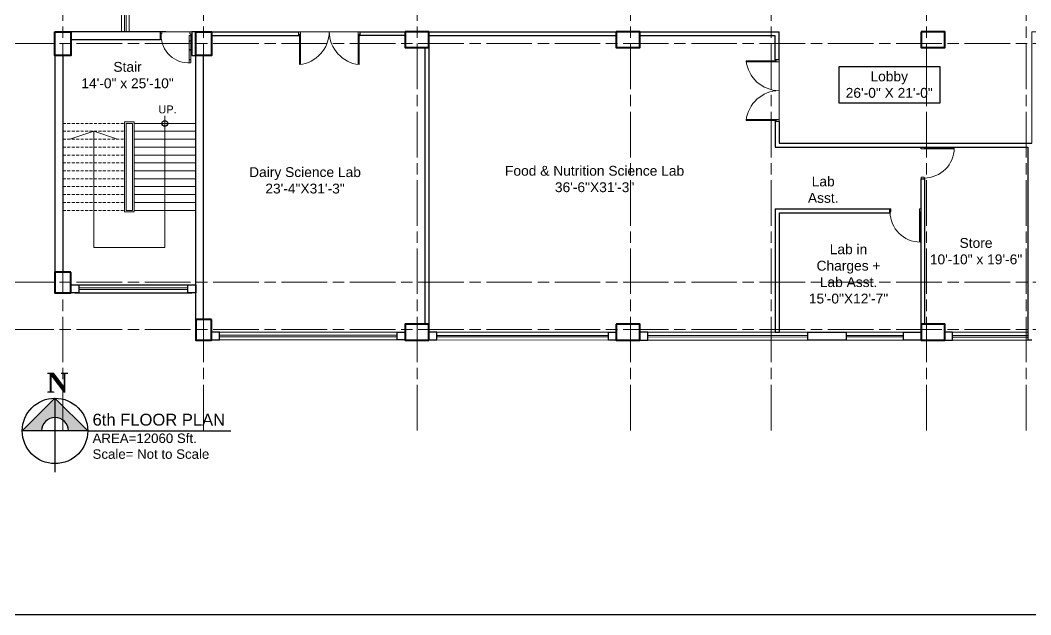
# Model space of a CAD drawing. Header units: inches. Extents: x -12 to 20935469, y -1604 to 24729220.
# Drawn here: x 20895921 to 20897199, y 24710015 to 24710768 of the extents above; entities that cross this region are included whole.
import ezdxf

# ---------------------------------------------------------------- set-up
doc = ezdxf.new("R2010")
doc.units = ezdxf.units.IN
doc.header["$LTSCALE"] = 0.03
doc.header["$MEASUREMENT"] = 0
doc.linetypes.add('ACAD_ISO08W100', pattern=[36, 24, -3, 6, -3])
doc.linetypes.add('DASHED2', pattern=[0.375, 0.25, -0.125])
for name, color, linetype, lineweight in [('column', 1, 'Continuous', 40), ('Door', 7, 'Continuous', 18), ('Gas', 21, 'Continuous', 5), ('Grid Line', 252, 'Continuous', 18), ('Hatch', 253, 'Continuous', 15), ('Low Wall', 7, 'Continuous', 30), ('Main Wall', 7, 'Continuous', 30), ('RAIL', 23, 'Continuous', 13), ('STAIR', 46, 'Continuous', 15), ('wind.', 150, 'Continuous', 20)]:
    doc.layers.add(name, color=color, linetype=linetype, lineweight=lineweight)
doc.layers.add('TEXT', color=7, linetype='Continuous')
doc.styles.add('2', font='swisscl.ttf')
doc.styles.get("Standard").update_dxf_attribs({"font": 'timesbd.ttf'})

# ---------------------------------------------------------------- blocks, each defined once
blk = doc.blocks.new('fff')
at = {"layer": 'Grid Line', "color": 252, "linetype": 'ACAD_ISO08W100', "lineweight": 9, "ltscale": 80, "true_color": 0x939598}
for p, q in [((20830948.3, 24723521.1), (20830948.3, 24724698.8)), ((20831126.3, 24723521.1), (20831126.3, 24724698.8)), ((20831396.3, 24723521.1), (20831396.3, 24724698.8)), ((20831666.3, 24723521.1), (20831666.3, 24724698.8)), ((20831844.3, 24723521.1), (20831844.3, 24724698.8)), ((20832040.8, 24723521.1), (20832040.8, 24724698.8)), ((20832166.8, 24723521.1), (20832166.8, 24724698.8)), ((20833096.9, 24724010.7), (20830726.1, 24724010.7)), ((20833096.9, 24723708.7), (20830726.1, 24723708.7)), ((20833096.9, 24723648.8), (20830726.1, 24723648.8))]:
    blk.add_line(p, q, dxfattribs=at)
blk = doc.blocks.new('Door_45')
at = {"layer": 'Door'}
for p, q in [((1.5, 5), (1.5, 44)), ((3.5, 44), (3.5, 5)), ((1.5, 40), (2.2, 40)), ((2.2, 40), (2.2, 39.5)), ((2.2, 39.5), (2.7, 39.5)), ((2.7, 39.5), (2.7, 40)), ((2.7, 40), (3.5, 40)), ((1.5, 25.8), (2.2, 25.8)), ((2.2, 25.8), (2.2, 25.3)), ((2.2, 25.3), (2.7, 25.3)), ((2.7, 25.8), (3.5, 25.8)), ((2.7, 25.3), (2.7, 25.8)), ((0, 0), (0, 5)), ((0, 5), (1.5, 5)), ((1.5, 12.6), (2.2, 12.6)), ((3.5, 5), (1.5, 5)), ((1.5, 5), (1.5, 3)), ((1.5, 3), (2.5, 3)), ((2.2, 12.6), (2.2, 13.1)), ((2.2, 13.1), (2.7, 13.1)), ((2.5, 3), (2.5, 0)), ((2.7, 13.1), (2.7, 12.6)), ((2.7, 12.6), (3.5, 12.6)), ((42.5, 3), (42.5, 0)), ((43.5, 3), (42.5, 3)), ((45, 5), (43.5, 5)), ((43.5, 5), (43.5, 3)), ((45, 0), (45, 5)), ((2.5, 0), (0, 0)), ((42.5, 0), (45, 0))]:
    blk.add_line(p, q, dxfattribs=at)
blk.add_arc((4.7, 5.3), 38.8, 359.6233, 94.6685, dxfattribs=at)
blk = doc.blocks.new('$D40')
at = {"layer": 'Door'}
for p, q in [((1, 4), (1, 42)), ((2, 0), (2, 42)), ((1, 5), (0, 5)), ((2, 0), (0, 0)), ((2, 4), (1, 4)), ((39, 4), (38, 4)), ((38, 4), (38, 0)), ((40, 0), (38, 0)), ((40, 5), (39, 5)), ((39, 5), (39, 4))]:
    blk.add_line(p, q, dxfattribs=at)
blk.add_arc((1, 4), 38, 0, 90, dxfattribs=at)

msp = doc.modelspace()

# ---------------------------------------------------------------- hatches: boundary and pattern name
at = {"layer": 'Low Wall'}
h = msp.add_hatch(color=256, dxfattribs=at)
h.paths.add_polyline_path([(20895947.6, 24710247.9), (20895923.2, 24710247.9), (20895964.6, 24710289.3), (20895964.6, 24710264.9, 0.414214)])
h.paths.add_polyline_path([(20895964.6, 24710264.9), (20895964.6, 24710289.3), (20896006.1, 24710247.9), (20895981.7, 24710247.9, 0.414214)])

# ---------------------------------------------------------------- linework, layer by layer
for p, q in [((20896104.8, 24710752.8), (20896002.6, 24710752.8)), ((20897060.1, 24710604.9), (20897060.1, 24710606.9)), ((20897065.1, 24710604.9), (20897065.1, 24710606.9)), ((20895989.6, 24710432.8), (20896137.6, 24710432.8)), ((20895989.6, 24710422.8), (20896137.6, 24710422.8)), ((20896172.6, 24710363), (20896172.6, 24710363)), ((20896282.6, 24710363), (20896282.6, 24710363)), ((20896447.6, 24710363), (20896447.6, 24710363)), ((20896714.6, 24710362.8), (20896714.6, 24710362.8)), ((20895964.6, 24710289.3), (20895964.6, 24710195.9)), ((20896006.1, 24710247.9), (20896186.9, 24710247.9))]:
    msp.add_line(p, q)
msp.add_lwpolyline([(20896956.6, 24710709.2), (20897083.8, 24710709.2), (20897083.8, 24710662.6), (20896956.6, 24710662.6)], close=True)
msp.add_lwpolyline([(20896006, 24710247.9), (20895923.2, 24710247.9)])
for centre, radius in [((20896103.6, 24710637), 3.61), ((20895964.6, 24710247.9), 41.4)]:
    msp.add_circle(centre, radius)
at = {"layer": 'column', "lineweight": 40, "ltscale": 20}
for points in [[(20895964.6, 24710752.8), (20895984.6, 24710752.8), (20895984.6, 24710722.8), (20895964.6, 24710722.8)], [(20896142.6, 24710753), (20896162.6, 24710753), (20896162.6, 24710723), (20896142.6, 24710723)], [(20896407.6, 24710753), (20896407.6, 24710733), (20896437.6, 24710733), (20896437.6, 24710753)], [(20896674.6, 24710753), (20896674.6, 24710733), (20896704.6, 24710733), (20896704.6, 24710753)], [(20897060.1, 24710753), (20897060.1, 24710733), (20897090.1, 24710733), (20897090.1, 24710753)], [(20895984.6, 24710448.8), (20895964.6, 24710448.8), (20895964.6, 24710422.8), (20895984.6, 24710422.8)], [(20896162.6, 24710388.9), (20896142.6, 24710388.9), (20896142.6, 24710362.9), (20896162.6, 24710362.9)], [(20896437.6, 24710362.9), (20896437.6, 24710382.9), (20896407.6, 24710382.9), (20896407.6, 24710362.9)], [(20896674.6, 24710382.8), (20896674.6, 24710362.8), (20896704.6, 24710362.8), (20896704.6, 24710382.8)], [(20897060.1, 24710382.8), (20897060.1, 24710362.8), (20897090.1, 24710362.8), (20897090.1, 24710382.8)]]:
    msp.add_lwpolyline(points, close=True, dxfattribs=at)
at = {"layer": 'Defpoints'}
msp.add_lwpolyline([(20895720.1, 24711473.8), (20898159, 24711473.8), (20898159, 24710015.2), (20895720.1, 24710015.2)], close=True, dxfattribs=at)
at = {"layer": 'Door'}
for p, q in [((20896275.2, 24710753), (20896272.6, 24710753)), ((20896275.2, 24710753), (20896275.2, 24710711.4)), ((20896348, 24710753), (20896348, 24710711.4)), ((20896348, 24710753), (20896350.6, 24710753)), ((20896273.9, 24710748), (20896272.6, 24710748)), ((20896273.9, 24710749.3), (20896273.9, 24710711.4)), ((20896275.2, 24710749.3), (20896273.9, 24710749.3)), ((20896348, 24710749.3), (20896349.3, 24710749.3)), ((20896349.3, 24710749.3), (20896349.3, 24710711.4)), ((20896349.3, 24710748), (20896350.6, 24710748)), ((20896876.8, 24710716.1), (20896839, 24710716.1)), ((20896880.6, 24710714.8), (20896839, 24710714.8)), ((20896875.5, 24710716.1), (20896875.5, 24710717.4)), ((20896876.8, 24710714.8), (20896876.8, 24710716.1)), ((20896880.6, 24710714.8), (20896880.6, 24710717.4)), ((20896880.6, 24710642), (20896839, 24710642)), ((20896876.8, 24710640.7), (20896839, 24710640.7)), ((20896875.5, 24710640.7), (20896875.5, 24710639.4)), ((20896876.8, 24710642), (20896876.8, 24710640.7)), ((20896880.6, 24710642), (20896880.6, 24710639.4))]:
    msp.add_line(p, q, dxfattribs=at)
for centre, start, end in [((20896269.3, 24710753.4), 276.2217, 359.4094), ((20896353.9, 24710753.4), 180.5906, 263.7783), ((20896881, 24710720.7), 186.2217, 269.4094), ((20896881, 24710636.2), 90.5906, 173.7783)]:
    msp.add_arc(centre, 42.3, start, end, dxfattribs=at)
at = {"layer": 'Gas', "color": 0, "lineweight": 5}
for points in [[(20896064.6, 24710639), (20896052.6, 24710639), (20896052.6, 24710525), (20896064.6, 24710525)], [(20896062.6, 24710637), (20896054.6, 24710637), (20896054.6, 24710527), (20896062.6, 24710527)]]:
    msp.add_lwpolyline(points, close=True, dxfattribs=at)
at = {"layer": 'Hatch', "lineweight": 0}
msp.add_lwpolyline([(20896058.6, 24710873.2), (20896880.6, 24710873.2), (20896880.6, 24711188), (20897060.1, 24711187.9), (20897060.1, 24710873), (20897894.1, 24710873), (20897894.1, 24710753), (20897790.1, 24710753), (20897515.1, 24710753), (20897200.1, 24710752.9), (20897200.1, 24710611.9), (20896880.6, 24710611.9), (20896880.6, 24710753), (20896058.6, 24710752.8)], close=True, dxfattribs=at)
at = {"layer": 'Low Wall', "color": 0}
msp.add_lwpolyline([(20895923.2, 24710247.9), (20895964.6, 24710289.3), (20896006.1, 24710247.9)], dxfattribs=at)
at = {"layer": 'Low Wall'}
msp.add_arc((20895964.6, 24710247.9), 17, 0, 180, dxfattribs=at)
at = {"layer": 'Main Wall', "lineweight": 30}
for p, q in [((20896097.6, 24710752.8), (20895984.6, 24710752.8)), ((20896097.6, 24710752.8), (20896097.6, 24710742.8)), ((20896142.6, 24710753), (20896137.6, 24710753)), ((20896137.6, 24710753), (20896137.6, 24710723)), ((20896162.6, 24710753), (20896272.6, 24710753)), ((20896272.6, 24710753), (20896272.6, 24710748)), ((20896350.6, 24710753), (20896407.6, 24710753)), ((20896350.6, 24710748.1), (20896350.6, 24710753)), ((20896437.6, 24710753), (20896880.6, 24710753)), ((20896880.6, 24710717.4), (20896880.6, 24710753)), ((20896097.6, 24710742.8), (20895984.6, 24710742.8)), ((20896272.6, 24710748), (20896162.6, 24710748)), ((20896407.6, 24710748.1), (20896350.6, 24710748.1)), ((20896674.6, 24710748), (20896437.6, 24710748)), ((20896875.6, 24710748), (20896704.6, 24710748)), ((20896875.6, 24710717.4), (20896875.6, 24710748)), ((20896432.6, 24710733), (20896432.6, 24710382.9)), ((20896437.6, 24710733), (20896437.6, 24710382.9)), ((20895964.6, 24710722.8), (20895964.6, 24710448.8)), ((20895974.6, 24710722.8), (20895974.6, 24710448.8)), ((20896137.6, 24710723), (20896142.6, 24710723)), ((20896142.6, 24710362.9), (20896142.6, 24710722.9)), ((20896152.6, 24710388.9), (20896152.6, 24710722.9)), ((20896880.6, 24710717.4), (20896875.6, 24710717.4)), ((20896875.6, 24710639.4), (20896875.6, 24710606.9)), ((20896880.6, 24710639.4), (20896875.6, 24710639.4)), ((20896880.6, 24710639.4), (20896880.6, 24710611.9)), ((20896880.6, 24710611.9), (20897200.1, 24710611.9)), ((20896875.6, 24710606.9), (20897195.1, 24710606.9)), ((20897195.1, 24710606.9), (20897195.1, 24710362.8)), ((20897060.1, 24710382.8), (20897060.1, 24710566.9)), ((20897060.1, 24710566.9), (20897065.1, 24710566.9)), ((20897065.1, 24710382.8), (20897065.1, 24710566.9)), ((20896875.6, 24710528.9), (20896875.6, 24710372.9)), ((20896875.6, 24710528.9), (20897020.1, 24710528.9)), ((20896880.6, 24710523.9), (20896880.6, 24710372.9)), ((20896880.6, 24710523.9), (20897020.1, 24710523.9)), ((20897020.1, 24710528.9), (20897020.1, 24710523.9)), ((20896875.6, 24710372.9), (20896880.6, 24710372.9)), ((20896965.9, 24710362.8), (20896965.9, 24710372.8)), ((20897200.1, 24710362.8), (20897195.1, 24710362.8))]:
    msp.add_line(p, q, dxfattribs=at)
at = {"layer": 'Main Wall'}
for points in [[(20895984.6, 24710432.8), (20895994.6, 24710432.8), (20895994.6, 24710422.8), (20895984.6, 24710422.8)], [(20896132.6, 24710432.8), (20896142.6, 24710432.8), (20896142.6, 24710422.8), (20896132.6, 24710422.8)]]:
    msp.add_lwpolyline(points, close=True, dxfattribs=at)
at = {"layer": 'Main Wall', "lineweight": 30}
for points in [[(20896162.6, 24710363), (20896172.6, 24710363), (20896172.6, 24710373), (20896162.6, 24710373)], [(20896407.6, 24710363), (20896397.6, 24710363), (20896397.6, 24710373), (20896407.6, 24710373)], [(20896437.6, 24710363), (20896447.6, 24710363), (20896447.6, 24710373), (20896437.6, 24710373)], [(20896674.6, 24710362.8), (20896664.6, 24710362.8), (20896664.6, 24710372.8), (20896674.6, 24710372.8)], [(20896704.6, 24710362.8), (20896714.6, 24710362.8), (20896714.6, 24710372.8), (20896704.6, 24710372.8)], [(20896965.9, 24710362.8), (20896916.9, 24710362.8), (20896916.9, 24710372.9), (20896965.9, 24710372.9)], [(20897060.1, 24710362.8), (20897038.1, 24710362.8), (20897038.1, 24710372.8), (20897060.1, 24710372.8)], [(20897090.1, 24710362.8), (20897100.1, 24710362.8), (20897100.1, 24710372.8), (20897090.1, 24710372.8)]]:
    msp.add_lwpolyline(points, dxfattribs=at)
at = {"layer": 'RAIL', "lineweight": 9}
for p, q in [((20896103.6, 24710646.7), (20896103.6, 24710480)), ((20896013.6, 24710627), (20895983.6, 24710617)), ((20896013.6, 24710480), (20896013.6, 24710627)), ((20896043.6, 24710617), (20896013.6, 24710627)), ((20896142.6, 24710617), (20896064.6, 24710617)), ((20896103.6, 24710480), (20896013.6, 24710480))]:
    msp.add_line(p, q, dxfattribs=at)
at = {"layer": 'STAIR', "color": 32, "linetype": 'DASHED2', "lineweight": 5, "ltscale": 500}
for p, q in [((20895974.6, 24710637), (20896052.6, 24710637)), ((20895974.6, 24710627), (20896052.6, 24710627)), ((20895974.6, 24710617), (20896052.6, 24710617)), ((20895974.6, 24710607), (20896052.6, 24710607)), ((20895974.6, 24710597), (20896052.6, 24710597)), ((20895974.6, 24710587), (20896052.6, 24710587)), ((20895974.6, 24710577), (20896052.6, 24710577)), ((20895974.6, 24710567), (20896052.6, 24710567)), ((20895974.6, 24710557), (20896052.6, 24710557)), ((20895974.6, 24710547), (20896052.6, 24710547)), ((20895974.6, 24710537), (20896052.6, 24710537)), ((20895974.6, 24710527), (20896052.6, 24710527))]:
    msp.add_line(p, q, dxfattribs=at)
at = {"layer": 'STAIR', "color": 32, "lineweight": 5}
for p, q in [((20896064.6, 24710637), (20896142.6, 24710637)), ((20896064.6, 24710627), (20896142.6, 24710627)), ((20896082.6, 24710617), (20896142.6, 24710617)), ((20896064.6, 24710607), (20896142.6, 24710607)), ((20896064.6, 24710597), (20896142.6, 24710597)), ((20896064.6, 24710587), (20896142.6, 24710587)), ((20896064.6, 24710577), (20896142.6, 24710577)), ((20896064.6, 24710567), (20896142.6, 24710567)), ((20896064.6, 24710557), (20896142.6, 24710557)), ((20896064.6, 24710547), (20896142.6, 24710547)), ((20896064.6, 24710537), (20896142.6, 24710537)), ((20896064.6, 24710527), (20896142.6, 24710527))]:
    msp.add_line(p, q, dxfattribs=at)
at = {"layer": 'wind.'}
for p, q in [((20896048.6, 24710753), (20896048.6, 24710873.1)), ((20896052.6, 24710752.8), (20896052.6, 24710873.1)), ((20896054.6, 24710752.8), (20896054.6, 24710873.1)), ((20896058.6, 24710752.8), (20896058.6, 24710873.1)), ((20895994.6, 24710428.8), (20896132.6, 24710428.8)), ((20895994.6, 24710426.8), (20896132.6, 24710426.8))]:
    msp.add_line(p, q, dxfattribs=at)
at = {"layer": 'wind.', "lineweight": 5}
for p, q in [((20896397.6, 24710373), (20896172.6, 24710373)), ((20896397.6, 24710369), (20896172.6, 24710369)), ((20896664.6, 24710372.8), (20896447.6, 24710373)), ((20896664.6, 24710368.8), (20896447.6, 24710368.8)), ((20896916.9, 24710372.8), (20896714.6, 24710372.8)), ((20896916.9, 24710368.8), (20896714.6, 24710368.7)), ((20896965.9, 24710372.9), (20897038.1, 24710372.9)), ((20897038.1, 24710368.8), (20896965.9, 24710368.8)), ((20897195.1, 24710372.8), (20897100.1, 24710372.8)), ((20897195.1, 24710368.7), (20897100.1, 24710368.7)), ((20896397.6, 24710367), (20896172.6, 24710367)), ((20896397.6, 24710363), (20896172.6, 24710363)), ((20896407.6, 24710367), (20896407.6, 24710367)), ((20896664.6, 24710366.8), (20896447.6, 24710366.8)), ((20896664.6, 24710362.8), (20896447.6, 24710363)), ((20896916.9, 24710366.8), (20896714.6, 24710366.7)), ((20897038.1, 24710362.8), (20896714.6, 24710362.8)), ((20897038.1, 24710366.8), (20896965.9, 24710366.8)), ((20897195.1, 24710366.7), (20897100.1, 24710366.7)), ((20897195.1, 24710362.8), (20897100.1, 24710362.8))]:
    msp.add_line(p, q, dxfattribs=at)

# ---------------------------------------------------------------- block references
at = {"layer": 'Door', "color": 250, "ltscale": 20, "xscale": 0.8888888888759539, "yscale": 0.8888888888759539, "zscale": 0.8888888888759539, "rotation": 180}
msp.add_blockref('Door_45', (20896137.6, 24710752.8), dxfattribs=at)
at = {"layer": 'Door'}
for p, rotation in [((20897060.1, 24710606.9), 270), ((20897060.1, 24710528.9), 180)]:
    msp.add_blockref('$D40', p, dxfattribs=dict(at, rotation=rotation))
at = {"layer": 'wind.', "lineweight": 5}
msp.add_blockref('fff', (65026.3, -13272.7), dxfattribs=at)

# ---------------------------------------------------------------- texts
msp.add_text('N', height=25.2).set_placement((20895954, 24710296.3))
at = {"layer": 'TEXT', "color": 30, "lineweight": 5, "ltscale": 20, "attachment_point": 2, "style": '2'}
for s, width, gutter_width, insert, char_height in [('\\pxsm1;{\\fArial|b0|i0|c0|p34;\\C0;Stair\\P14\'-0" x 25\'-10"  }', 189.364, 0.282, (20896056.4, 24710714.8), 12.476), ('\\pxsm1,qc;{\\fArial|b0|i0|c0|p34;\\C0;Lobby\\P26\'-0" X 21\'-0" }', 146.388, 0.75, (20897019.9, 24710702.7), 12.476), ('{\\fArial|b0|i0|c0|p34;\\C0;UP.}', 104.76, 0.5, (20896107, 24710659.7), 10), ('{\\fArial|b0|i0|c0|p34;\\C0;Dairy Science Lab\\P23\'-4"X31\'-3"}', 179.25, 0.5, (20896280.9, 24710581.6), 12.476), ('{\\fArial|b0|i0|c0|p34;\\C0;Food & Nutrition Science Lab\\P36\'-6"X31\'-3"}', 222.414, 0.5, (20896647.2, 24710583.3), 12.476), ('{\\fArial|b0|i0|c0|p34;\\C0;Lab Asst. }', 49.47, 0.5, (20896936.4, 24710569.8), 12.476), ('{\\fArial|b0|i0|c0|p34;\\C0;Lab in Charges + Lab Asst. \\P15\'-0"X12\'-7"}', 104.76, 0.5, (20896968.4, 24710484), 12.476), ('\\pxsm1;{\\fArial|b0|i0|c0|p34;\\C0;Store\\P10\'-10" x 19\'-6" }', 269.435, 0.75, (20897129.7, 24710492), 12.476), ('\\A1;\\pxql;{\\fArial|b0|i0|c0|p34;\\C0;6th FLOOR PLAN \\P\\H0.8x;AREA=12060 Sft.\\PScale= \\H1x;Not to Scale}', 640.124, 0.5, (20896332.2, 24710269.6), 15)]:
    msp.add_mtext_dynamic_manual_height_columns(s, width=width, gutter_width=gutter_width, heights=[0], dxfattribs=dict(at, insert=insert, char_height=char_height))

doc.saveas('drawing.dxf')
